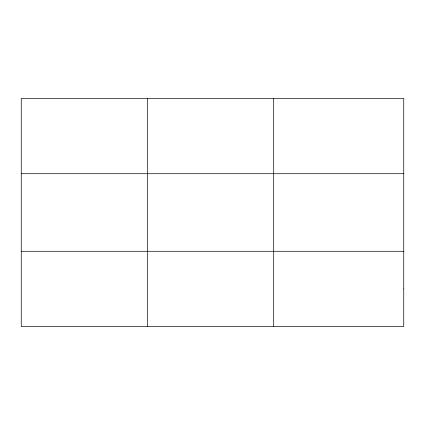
<?xml version="1.0" encoding="UTF-8"?>
<svg xmlns="http://www.w3.org/2000/svg" width="425" height="425" viewBox="0 0 425 425"><rect width="100%" height="100%" fill="white"/><g stroke="black" fill="none" stroke-linecap="round" stroke-linejoin="round"><path stroke-width="0.64" d="M147.475 98.441L147.475 326.559M273.7 98.441L273.7 326.559M21.25 173.719L403.75 173.719M21.25 251.281L403.75 251.281M403.75 288.92L403.75 326.559L21.25 326.559L21.25 98.441L403.75 98.441L403.75 288.92"/></g></svg>
